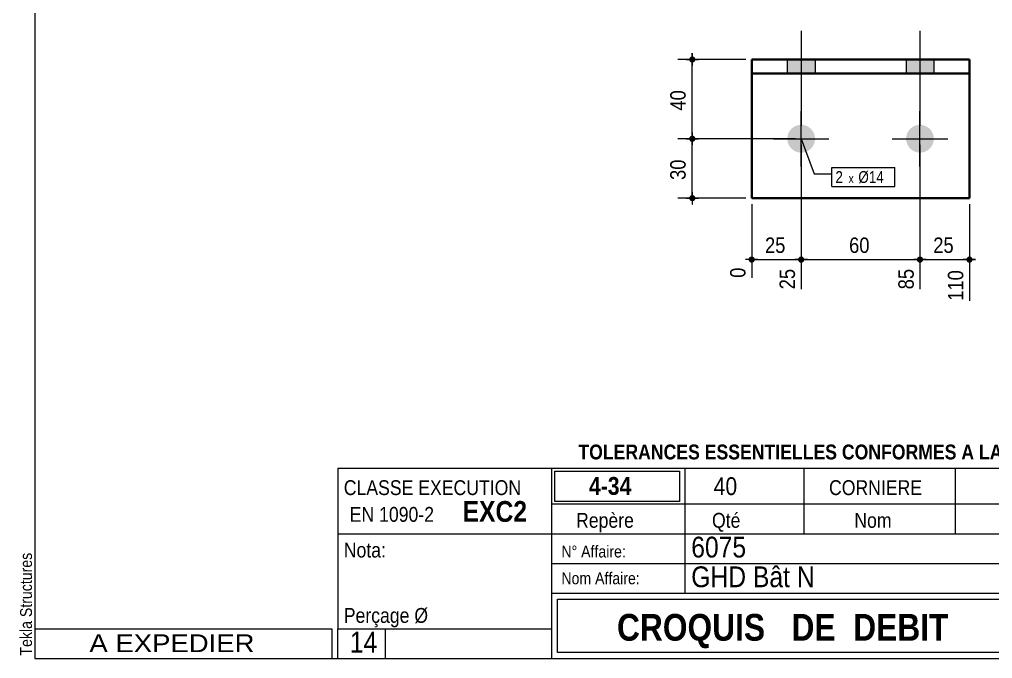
# Model space of a CAD drawing. Header units: millimetres. Extents: x 2 to 287, y 5 to 195.
# Drawn here: x 2.4 to 166.2, y 5 to 112.5 of the extents above; entities that cross this region are included whole.
import ezdxf

# ---------------------------------------------------------------- set-up
doc = ezdxf.new("R2010")
doc.units = ezdxf.units.MM
for name, color, linetype, lineweight in [('Autre type objet', 1, 'Continuous', 0), ('Boulon', 7, 'Continuous', 0), ('Cotation', 7, 'Continuous', 0), ('Désignation boulon', 3, 'Continuous', 0), ('Feuille dessin', 5, 'Continuous', 0), ('Piece', 2, 'Continuous', 0)]:
    doc.layers.add(name, color=color, linetype=linetype, lineweight=lineweight)
doc.styles.add('ARIAL', font='ARIAL.TTF')
doc.styles.add('ARIAL_BOLD', font='ARIALBD.TTF')
doc.styles.add('ARIAL_NARROW', font='ARIAL.TTF')
doc.styles.add('COMIC_SANS_MS', font='COMIC.TTF')

# ---------------------------------------------------------------- blocks, each defined once
blk = doc.blocks.new('*A4')
at = {"layer": 'Boulon'}
for points in [[(133.96, 90.12), (133.9, 90.12), (133.84, 90.13), (133.78, 90.13), (133.73, 90.14), (133.67, 90.15), (133.61, 90.15), (133.56, 90.16), (133.5, 90.18), (133.45, 90.19), (133.39, 90.2), (133.34, 90.22), (133.28, 90.24), (133.23, 90.26), (133.17, 90.28), (133.12, 90.3), (133.07, 90.32), (133.02, 90.34), (132.96, 90.37), (132.91, 90.4), (132.86, 90.42), (132.81, 90.45), (132.77, 90.48), (132.72, 90.51), (132.67, 90.55), (132.62, 90.58), (132.58, 90.61), (132.53, 90.65), (132.49, 90.69), (132.45, 90.72), (132.4, 90.76), (132.36, 90.8), (132.32, 90.84), (132.28, 90.89), (132.25, 90.93), (132.21, 90.97), (132.17, 91.02), (132.14, 91.06), (132.11, 91.11), (132.07, 91.16), (132.04, 91.21), (132.01, 91.25), (131.98, 91.3), (131.96, 91.35), (131.93, 91.4), (131.9, 91.46), (131.88, 91.51), (131.86, 91.56), (131.84, 91.61), (131.82, 91.67), (131.8, 91.72), (131.78, 91.78), (131.76, 91.83), (131.75, 91.89), (131.74, 91.94), (131.72, 92), (131.71, 92.05), (131.71, 92.11), (131.7, 92.17), (131.69, 92.22), (131.69, 92.28), (131.68, 92.34), (131.68, 92.4), (131.68, 92.45), (131.68, 92.51), (131.68, 92.57), (131.69, 92.62), (131.69, 92.68), (131.7, 92.74), (131.71, 92.8), (131.71, 92.85), (131.72, 92.91), (131.74, 92.96), (131.75, 93.02), (131.76, 93.08), (131.78, 93.13), (131.8, 93.19), (131.82, 93.24), (131.84, 93.29), (131.86, 93.35), (131.88, 93.4), (131.9, 93.45), (131.93, 93.5), (131.96, 93.55), (131.98, 93.6), (132.01, 93.65), (132.04, 93.7), (132.07, 93.75), (132.11, 93.8), (132.14, 93.84), (132.17, 93.89), (132.21, 93.93), (132.25, 93.98), (132.28, 94.02), (132.32, 94.06), (132.36, 94.1), (132.4, 94.14), (132.45, 94.18), (132.49, 94.22), (132.53, 94.26), (132.58, 94.29), (132.62, 94.33), (132.67, 94.36), (132.72, 94.39), (132.77, 94.42), (132.81, 94.45), (132.86, 94.48), (132.91, 94.51), (132.96, 94.54), (133.02, 94.56), (133.07, 94.59), (133.12, 94.61), (133.17, 94.63), (133.23, 94.65), (133.28, 94.67), (133.34, 94.69), (133.39, 94.7), (133.45, 94.72), (133.5, 94.73), (133.56, 94.74), (133.61, 94.75), (133.67, 94.76), (133.73, 94.77), (133.78, 94.78), (133.84, 94.78), (133.9, 94.78), (133.96, 94.79), (134.01, 94.79), (134.07, 94.79), (134.13, 94.78), (134.18, 94.78), (134.24, 94.78), (134.3, 94.77), (134.36, 94.76), (134.41, 94.75), (134.47, 94.74), (134.52, 94.73), (134.58, 94.72), (134.64, 94.7), (134.69, 94.69), (134.75, 94.67), (134.8, 94.65), (134.85, 94.63), (134.91, 94.61), (134.96, 94.59), (135.01, 94.56), (135.06, 94.54), (135.11, 94.51), (135.16, 94.48), (135.21, 94.45), (135.26, 94.42), (135.31, 94.39), (135.36, 94.36), (135.4, 94.33), (135.45, 94.29), (135.49, 94.26), (135.54, 94.22), (135.58, 94.18), (135.62, 94.14), (135.66, 94.1), (135.7, 94.06), (135.74, 94.02), (135.78, 93.98), (135.82, 93.93), (135.85, 93.89), (135.89, 93.84), (135.92, 93.8), (135.95, 93.75), (135.98, 93.7), (136.01, 93.65), (136.04, 93.6), (136.07, 93.55), (136.1, 93.5), (136.12, 93.45), (136.15, 93.4), (136.17, 93.35), (136.19, 93.29), (136.21, 93.24), (136.23, 93.19), (136.25, 93.13), (136.26, 93.08), (136.28, 93.02), (136.29, 92.96), (136.3, 92.91), (136.31, 92.85), (136.32, 92.8), (136.33, 92.74), (136.34, 92.68), (136.34, 92.62), (136.34, 92.57), (136.35, 92.51), (136.35, 92.45), (136.35, 92.4), (136.34, 92.34), (136.34, 92.28), (136.34, 92.22), (136.33, 92.17), (136.32, 92.11), (136.31, 92.05), (136.3, 92), (136.29, 91.94), (136.28, 91.89), (136.26, 91.83), (136.25, 91.78), (136.23, 91.72), (136.21, 91.67), (136.19, 91.61), (136.17, 91.56), (136.15, 91.51), (136.12, 91.46), (136.1, 91.4), (136.07, 91.35), (136.04, 91.3), (136.01, 91.25), (135.98, 91.21), (135.95, 91.16), (135.92, 91.11), (135.89, 91.06), (135.85, 91.02), (135.82, 90.97), (135.78, 90.93), (135.74, 90.89), (135.7, 90.84), (135.66, 90.8), (135.62, 90.76), (135.58, 90.72), (135.54, 90.69), (135.49, 90.65), (135.45, 90.61), (135.4, 90.58), (135.36, 90.55), (135.31, 90.51), (135.26, 90.48), (135.21, 90.45), (135.16, 90.42), (135.11, 90.4), (135.06, 90.37), (135.01, 90.34), (134.96, 90.32), (134.91, 90.3), (134.85, 90.28), (134.8, 90.26), (134.75, 90.24), (134.69, 90.22), (134.64, 90.2), (134.58, 90.19), (134.52, 90.18), (134.47, 90.16), (134.41, 90.15), (134.36, 90.15), (134.3, 90.14), (134.24, 90.13), (134.18, 90.13), (134.13, 90.12), (134.07, 90.12), (134.01, 90.12)], [(153.96, 90.12), (153.9, 90.12), (153.84, 90.13), (153.78, 90.13), (153.73, 90.14), (153.67, 90.15), (153.61, 90.15), (153.56, 90.16), (153.5, 90.18), (153.45, 90.19), (153.39, 90.2), (153.34, 90.22), (153.28, 90.24), (153.23, 90.26), (153.17, 90.28), (153.12, 90.3), (153.07, 90.32), (153.02, 90.34), (152.96, 90.37), (152.91, 90.4), (152.86, 90.42), (152.81, 90.45), (152.77, 90.48), (152.72, 90.51), (152.67, 90.55), (152.62, 90.58), (152.58, 90.61), (152.53, 90.65), (152.49, 90.69), (152.45, 90.72), (152.4, 90.76), (152.36, 90.8), (152.32, 90.84), (152.28, 90.89), (152.25, 90.93), (152.21, 90.97), (152.17, 91.02), (152.14, 91.06), (152.11, 91.11), (152.07, 91.16), (152.04, 91.21), (152.01, 91.25), (151.98, 91.3), (151.96, 91.35), (151.93, 91.4), (151.9, 91.46), (151.88, 91.51), (151.86, 91.56), (151.84, 91.61), (151.82, 91.67), (151.8, 91.72), (151.78, 91.78), (151.76, 91.83), (151.75, 91.89), (151.74, 91.94), (151.72, 92), (151.71, 92.05), (151.71, 92.11), (151.7, 92.17), (151.69, 92.22), (151.69, 92.28), (151.68, 92.34), (151.68, 92.4), (151.68, 92.45), (151.68, 92.51), (151.68, 92.57), (151.69, 92.62), (151.69, 92.68), (151.7, 92.74), (151.71, 92.8), (151.71, 92.85), (151.72, 92.91), (151.74, 92.96), (151.75, 93.02), (151.76, 93.08), (151.78, 93.13), (151.8, 93.19), (151.82, 93.24), (151.84, 93.29), (151.86, 93.35), (151.88, 93.4), (151.9, 93.45), (151.93, 93.5), (151.96, 93.55), (151.98, 93.6), (152.01, 93.65), (152.04, 93.7), (152.07, 93.75), (152.11, 93.8), (152.14, 93.84), (152.17, 93.89), (152.21, 93.93), (152.25, 93.98), (152.28, 94.02), (152.32, 94.06), (152.36, 94.1), (152.4, 94.14), (152.45, 94.18), (152.49, 94.22), (152.53, 94.26), (152.58, 94.29), (152.62, 94.33), (152.67, 94.36), (152.72, 94.39), (152.77, 94.42), (152.81, 94.45), (152.86, 94.48), (152.91, 94.51), (152.96, 94.54), (153.02, 94.56), (153.07, 94.59), (153.12, 94.61), (153.17, 94.63), (153.23, 94.65), (153.28, 94.67), (153.34, 94.69), (153.39, 94.7), (153.45, 94.72), (153.5, 94.73), (153.56, 94.74), (153.61, 94.75), (153.67, 94.76), (153.73, 94.77), (153.78, 94.78), (153.84, 94.78), (153.9, 94.78), (153.96, 94.79), (154.01, 94.79), (154.07, 94.79), (154.13, 94.78), (154.18, 94.78), (154.24, 94.78), (154.3, 94.77), (154.36, 94.76), (154.41, 94.75), (154.47, 94.74), (154.52, 94.73), (154.58, 94.72), (154.64, 94.7), (154.69, 94.69), (154.75, 94.67), (154.8, 94.65), (154.85, 94.63), (154.91, 94.61), (154.96, 94.59), (155.01, 94.56), (155.06, 94.54), (155.11, 94.51), (155.16, 94.48), (155.21, 94.45), (155.26, 94.42), (155.31, 94.39), (155.36, 94.36), (155.4, 94.33), (155.45, 94.29), (155.49, 94.26), (155.54, 94.22), (155.58, 94.18), (155.62, 94.14), (155.66, 94.1), (155.7, 94.06), (155.74, 94.02), (155.78, 93.98), (155.82, 93.93), (155.85, 93.89), (155.89, 93.84), (155.92, 93.8), (155.95, 93.75), (155.98, 93.7), (156.01, 93.65), (156.04, 93.6), (156.07, 93.55), (156.1, 93.5), (156.12, 93.45), (156.15, 93.4), (156.17, 93.35), (156.19, 93.29), (156.21, 93.24), (156.23, 93.19), (156.25, 93.13), (156.26, 93.08), (156.28, 93.02), (156.29, 92.96), (156.3, 92.91), (156.31, 92.85), (156.32, 92.8), (156.33, 92.74), (156.34, 92.68), (156.34, 92.62), (156.34, 92.57), (156.35, 92.51), (156.35, 92.45), (156.35, 92.4), (156.34, 92.34), (156.34, 92.28), (156.34, 92.22), (156.33, 92.17), (156.32, 92.11), (156.31, 92.05), (156.3, 92), (156.29, 91.94), (156.28, 91.89), (156.26, 91.83), (156.25, 91.78), (156.23, 91.72), (156.21, 91.67), (156.19, 91.61), (156.17, 91.56), (156.15, 91.51), (156.12, 91.46), (156.1, 91.4), (156.07, 91.35), (156.04, 91.3), (156.01, 91.25), (155.98, 91.21), (155.95, 91.16), (155.92, 91.11), (155.89, 91.06), (155.85, 91.02), (155.82, 90.97), (155.78, 90.93), (155.74, 90.89), (155.7, 90.84), (155.66, 90.8), (155.62, 90.76), (155.58, 90.72), (155.54, 90.69), (155.49, 90.65), (155.45, 90.61), (155.4, 90.58), (155.36, 90.55), (155.31, 90.51), (155.26, 90.48), (155.21, 90.45), (155.16, 90.42), (155.11, 90.4), (155.06, 90.37), (155.01, 90.34), (154.96, 90.32), (154.91, 90.3), (154.85, 90.28), (154.8, 90.26), (154.75, 90.24), (154.69, 90.22), (154.64, 90.2), (154.58, 90.19), (154.52, 90.18), (154.47, 90.16), (154.41, 90.15), (154.36, 90.15), (154.3, 90.14), (154.24, 90.13), (154.18, 90.13), (154.13, 90.12), (154.07, 90.12), (154.01, 90.12)]]:
    blk.add_hatch(color=256, dxfattribs=at).paths.add_polyline_path(points, flags=17)
at = {"layer": 'Boulon', "linetype": 'Continuous', "lineweight": 0}
for p, q in [((134.01, 87.79), (134.01, 97.12)), ((154.01, 87.79), (154.01, 97.12)), ((129.35, 92.45), (138.68, 92.45)), ((149.35, 92.45), (158.68, 92.45))]:
    blk.add_line(p, q, dxfattribs=at)
blk = doc.blocks.new('*A5')
at = {"layer": 'Boulon'}
for points in [[(136.35, 105.79), (136.35, 103.45), (131.68, 103.45), (131.68, 105.79)], [(156.35, 105.79), (156.35, 103.45), (151.68, 103.45), (151.68, 105.79)]]:
    blk.add_hatch(color=256, dxfattribs=at).paths.add_polyline_path(points, flags=17)
at = {"layer": 'Boulon', "linetype": 'Continuous', "lineweight": 0}
for p, q in [((134.01, 110.62), (134.01, 94.62)), ((154.01, 110.62), (154.01, 94.62)), ((131.68, 105.79), (131.68, 103.45)), ((136.35, 105.79), (136.35, 103.45)), ((151.68, 105.79), (151.68, 103.45)), ((156.35, 105.79), (156.35, 103.45))]:
    blk.add_line(p, q, dxfattribs=at)
blk = doc.blocks.new('*A6')
at = {"layer": 'Piece', "color": 2, "linetype": 'Continuous', "lineweight": 40}
for p, q in [((125.68, 103.453333), (125.68, 105.786667)), ((125.68, 105.786667), (162.346667, 105.786667)), ((162.346667, 103.453333), (162.346667, 105.786667)), ((125.68, 103.453333), (162.346667, 103.453333)), ((125.68, 103.453333), (125.68, 82.453333)), ((162.346667, 82.453333), (162.346667, 103.453333)), ((125.68, 82.453333), (162.346667, 82.453333))]:
    blk.add_line(p, q, dxfattribs=at)
blk = doc.blocks.new('*A7')
at = {"layer": 'Feuille dessin', "linetype": 'Continuous', "lineweight": 0}
for p, q in [((5, 195), (5, 5)), ((5, 5), (282, 5))]:
    blk.add_line(p, q, dxfattribs=at)
at = {"layer": 'Feuille dessin', "style": 'ARIAL', "width": 0.85}
blk.add_text('Tekla Structures', height=2, rotation=90, dxfattribs=at).set_placement((4.5, 5.5))
blk = doc.blocks.new('*A9')
at = {"layer": 'Autre type objet', "linetype": 'Continuous', "lineweight": 0}
for p, q in [((56, 37), (92, 37)), ((56, 37), (56, 10)), ((92, 37), (92, 10)), ((56, 26), (92, 26)), ((56, 10), (92, 10)), ((56, 5), (56, 10)), ((64, 5), (64, 10)), ((56, 5), (64, 5))]:
    blk.add_line(p, q, dxfattribs=at)
at = {"layer": 'Autre type objet', "width": 0.85}
for s, height, style, p in [('CLASSE EXECUTION', 2.5, 'ARIAL', (57, 32.5)), ('EXC2', 3.5, 'ARIAL_BOLD', (77, 28)), ('EN 1090-2', 2.5, 'ARIAL', (58, 28)), ('Nota:', 2.5, 'ARIAL', (57, 22)), ('Perçage Ø', 2.5, 'ARIAL', (57, 11)), ('14', 3.5, 'ARIAL_NARROW', (58.014234, 6))]:
    blk.add_text(s, height=height, dxfattribs=dict(at, style=style)).set_placement(p)
blk = doc.blocks.new('*A10')
at = {"layer": 'Autre type objet', "linetype": 'Continuous', "lineweight": 0}
for p, q in [((92, 37), (282, 37)), ((92, 37), (92, 31)), ((92.51953, 36.5), (113.5, 36.5)), ((92.51953, 31.394341), (92.51953, 36.5)), ((113.5, 36.5), (113.5, 31.394341)), ((114.5, 31), (114.5, 37)), ((134.5, 31), (134.5, 37)), ((160, 31), (160, 37)), ((113.5, 31.394341), (92.51953, 31.394341)), ((92, 31), (282, 31)), ((92, 31), (92, 5)), ((114.5, 16), (114.5, 31)), ((134.5, 26), (134.5, 31)), ((160, 26), (160, 31)), ((92, 26), (282, 26)), ((92, 21), (241.327069, 20.935451)), ((92, 16), (181, 16)), ((93, 15), (180, 15)), ((93, 6), (93, 15)), ((92, 5), (282, 5)), ((180, 6), (93, 6))]:
    blk.add_line(p, q, dxfattribs=at)
at = {"layer": 'Autre type objet', "width": 0.85}
for s, height, style, p in [('TOLERANCES ESSENTIELLES CONFORMES A LA NORME 1090-1', 2.5, 'ARIAL_BOLD', (96.5, 38.5)), ('4-34', 3, 'ARIAL_BOLD', (98.285724, 32.540141)), ('40', 3, 'ARIAL', (119.277344, 32.5)), ('CORNIERE', 2.5, 'ARIAL', (138.699341, 32.5)), ('Repère', 2.5, 'ARIAL', (96.112978, 27)), ('Qté', 2.5, 'ARIAL', (119, 27)), ('Nom', 2.5, 'ARIAL', (142.961426, 27)), ('6075', 3.5, 'ARIAL', (115.5, 22)), ('N° Affaire:', 2, 'ARIAL', (93.640566, 22)), ('GHD Bât N', 3.5, 'ARIAL', (115.5, 17)), ('Nom Affaire:', 2, 'ARIAL', (93.640566, 17.5)), ('CROQUIS   DE  DEBIT', 4.5, 'ARIAL_BOLD', (103, 8))]:
    blk.add_text(s, height=height, dxfattribs=dict(at, style=style)).set_placement(p)
blk = doc.blocks.new('*A11')
at = {"layer": 'Autre type objet', "linetype": 'Continuous', "lineweight": 0}
for p, q in [((5, 10), (55, 10)), ((5, 10), (5, 5)), ((55, 10), (55, 5)), ((5, 5), (55, 5))]:
    blk.add_line(p, q, dxfattribs=at)
at = {"layer": 'Autre type objet', "style": 'ARIAL', "width": 1.105}
blk.add_text('A EXPEDIER', height=3, dxfattribs=at).set_placement((14.169647, 6.073465))
blk = doc.blocks.new('*A20')
at = {"layer": 'Cotation'}
for points in [[(115.65, 91.93), (115.63, 91.94), (115.6, 91.94), (115.58, 91.94), (115.55, 91.95), (115.53, 91.96), (115.5, 91.96), (115.48, 91.97), (115.46, 91.98), (115.43, 91.99), (115.41, 92.01), (115.39, 92.02), (115.37, 92.04), (115.35, 92.05), (115.33, 92.07), (115.31, 92.09), (115.29, 92.1), (115.28, 92.12), (115.26, 92.14), (115.25, 92.16), (115.23, 92.19), (115.22, 92.21), (115.21, 92.23), (115.2, 92.25), (115.19, 92.28), (115.18, 92.3), (115.18, 92.33), (115.17, 92.35), (115.17, 92.38), (115.16, 92.4), (115.16, 92.43), (115.16, 92.45), (115.16, 92.48), (115.16, 92.5), (115.17, 92.53), (115.17, 92.55), (115.18, 92.58), (115.18, 92.6), (115.19, 92.63), (115.2, 92.65), (115.21, 92.68), (115.22, 92.7), (115.23, 92.72), (115.25, 92.74), (115.26, 92.76), (115.28, 92.78), (115.29, 92.8), (115.31, 92.82), (115.33, 92.84), (115.35, 92.86), (115.37, 92.87), (115.39, 92.89), (115.41, 92.9), (115.43, 92.91), (115.46, 92.92), (115.48, 92.93), (115.5, 92.94), (115.53, 92.95), (115.55, 92.96), (115.58, 92.96), (115.6, 92.97), (115.63, 92.97), (115.65, 92.97), (115.68, 92.97), (115.71, 92.97), (115.73, 92.97), (115.76, 92.97), (115.78, 92.96), (115.81, 92.96), (115.83, 92.95), (115.86, 92.94), (115.88, 92.93), (115.9, 92.92), (115.93, 92.91), (115.95, 92.9), (115.97, 92.89), (115.99, 92.87), (116.01, 92.86), (116.03, 92.84), (116.05, 92.82), (116.07, 92.8), (116.08, 92.78), (116.1, 92.76), (116.11, 92.74), (116.13, 92.72), (116.14, 92.7), (116.15, 92.68), (116.16, 92.65), (116.17, 92.63), (116.18, 92.6), (116.18, 92.58), (116.19, 92.55), (116.19, 92.53), (116.2, 92.5), (116.2, 92.48), (116.2, 92.45), (116.2, 92.43), (116.2, 92.4), (116.19, 92.38), (116.19, 92.35), (116.18, 92.33), (116.18, 92.3), (116.17, 92.28), (116.16, 92.25), (116.15, 92.23), (116.14, 92.21), (116.13, 92.19), (116.11, 92.16), (116.1, 92.14), (116.08, 92.12), (116.07, 92.1), (116.05, 92.09), (116.03, 92.07), (116.01, 92.05), (115.99, 92.04), (115.97, 92.02), (115.95, 92.01), (115.93, 91.99), (115.9, 91.98), (115.88, 91.97), (115.86, 91.96), (115.83, 91.96), (115.81, 91.95), (115.78, 91.94), (115.76, 91.94), (115.73, 91.94), (115.71, 91.93), (115.68, 91.93)], [(115.65, 81.93), (115.63, 81.94), (115.6, 81.94), (115.58, 81.94), (115.55, 81.95), (115.53, 81.96), (115.5, 81.96), (115.48, 81.97), (115.46, 81.98), (115.43, 81.99), (115.41, 82.01), (115.39, 82.02), (115.37, 82.04), (115.35, 82.05), (115.33, 82.07), (115.31, 82.09), (115.29, 82.1), (115.28, 82.12), (115.26, 82.14), (115.25, 82.16), (115.23, 82.19), (115.22, 82.21), (115.21, 82.23), (115.2, 82.25), (115.19, 82.28), (115.18, 82.3), (115.18, 82.33), (115.17, 82.35), (115.17, 82.38), (115.16, 82.4), (115.16, 82.43), (115.16, 82.45), (115.16, 82.48), (115.16, 82.5), (115.17, 82.53), (115.17, 82.55), (115.18, 82.58), (115.18, 82.6), (115.19, 82.63), (115.2, 82.65), (115.21, 82.68), (115.22, 82.7), (115.23, 82.72), (115.25, 82.74), (115.26, 82.76), (115.28, 82.78), (115.29, 82.8), (115.31, 82.82), (115.33, 82.84), (115.35, 82.86), (115.37, 82.87), (115.39, 82.89), (115.41, 82.9), (115.43, 82.91), (115.46, 82.92), (115.48, 82.93), (115.5, 82.94), (115.53, 82.95), (115.55, 82.96), (115.58, 82.96), (115.6, 82.97), (115.63, 82.97), (115.65, 82.97), (115.68, 82.97), (115.71, 82.97), (115.73, 82.97), (115.76, 82.97), (115.78, 82.96), (115.81, 82.96), (115.83, 82.95), (115.86, 82.94), (115.88, 82.93), (115.9, 82.92), (115.93, 82.91), (115.95, 82.9), (115.97, 82.89), (115.99, 82.87), (116.01, 82.86), (116.03, 82.84), (116.05, 82.82), (116.07, 82.8), (116.08, 82.78), (116.1, 82.76), (116.11, 82.74), (116.13, 82.72), (116.14, 82.7), (116.15, 82.68), (116.16, 82.65), (116.17, 82.63), (116.18, 82.6), (116.18, 82.58), (116.19, 82.55), (116.19, 82.53), (116.2, 82.5), (116.2, 82.48), (116.2, 82.45), (116.2, 82.43), (116.2, 82.4), (116.19, 82.38), (116.19, 82.35), (116.18, 82.33), (116.18, 82.3), (116.17, 82.28), (116.16, 82.25), (116.15, 82.23), (116.14, 82.21), (116.13, 82.19), (116.11, 82.16), (116.1, 82.14), (116.08, 82.12), (116.07, 82.1), (116.05, 82.09), (116.03, 82.07), (116.01, 82.05), (115.99, 82.04), (115.97, 82.02), (115.95, 82.01), (115.93, 81.99), (115.9, 81.98), (115.88, 81.97), (115.86, 81.96), (115.83, 81.96), (115.81, 81.95), (115.78, 81.94), (115.76, 81.94), (115.73, 81.94), (115.71, 81.93), (115.68, 81.93)]]:
    blk.add_hatch(color=256, dxfattribs=at).paths.add_polyline_path(points, flags=17)
at = {"layer": 'Cotation', "linetype": 'Continuous', "lineweight": 0}
for p, q in [((115.68, 93.49), (115.68, 91.41)), ((115.68, 92.45), (115.68, 93.49)), ((133.01, 92.45), (113.26, 92.45)), ((114.64, 92.45), (116.72, 92.45)), ((115.68, 82.45), (115.68, 92.45)), ((124.68, 82.45), (113.26, 82.45)), ((114.64, 82.45), (116.72, 82.45)), ((115.68, 83.49), (115.68, 81.41)), ((115.68, 82.45), (115.68, 81.41))]:
    blk.add_line(p, q, dxfattribs=at)
at = {"layer": 'Cotation'}
for p in [(115.68, 92.45), (115.68, 82.45)]:
    blk.add_point(p, dxfattribs=at)
at = {"layer": 'Cotation', "style": 'ARIAL', "width": 0.85}
blk.add_text('30', height=2.6, rotation=90.0002, dxfattribs=at).set_placement((114.56, 85.52))
blk = doc.blocks.new('*A21')
at = {"layer": 'Cotation'}
for points in [[(115.65, 105.27), (115.63, 105.27), (115.6, 105.27), (115.58, 105.28), (115.55, 105.28), (115.53, 105.29), (115.5, 105.3), (115.48, 105.31), (115.46, 105.32), (115.43, 105.33), (115.41, 105.34), (115.39, 105.35), (115.37, 105.37), (115.35, 105.38), (115.33, 105.4), (115.31, 105.42), (115.29, 105.44), (115.28, 105.46), (115.26, 105.48), (115.25, 105.5), (115.23, 105.52), (115.22, 105.54), (115.21, 105.56), (115.2, 105.59), (115.19, 105.61), (115.18, 105.64), (115.18, 105.66), (115.17, 105.69), (115.17, 105.71), (115.16, 105.74), (115.16, 105.76), (115.16, 105.79), (115.16, 105.81), (115.16, 105.84), (115.17, 105.86), (115.17, 105.89), (115.18, 105.91), (115.18, 105.94), (115.19, 105.96), (115.2, 105.99), (115.21, 106.01), (115.22, 106.03), (115.23, 106.05), (115.25, 106.08), (115.26, 106.1), (115.28, 106.12), (115.29, 106.14), (115.31, 106.15), (115.33, 106.17), (115.35, 106.19), (115.37, 106.2), (115.39, 106.22), (115.41, 106.23), (115.43, 106.25), (115.46, 106.26), (115.48, 106.27), (115.5, 106.28), (115.53, 106.28), (115.55, 106.29), (115.58, 106.3), (115.6, 106.3), (115.63, 106.3), (115.65, 106.31), (115.68, 106.31), (115.71, 106.31), (115.73, 106.3), (115.76, 106.3), (115.78, 106.3), (115.81, 106.29), (115.83, 106.28), (115.86, 106.28), (115.88, 106.27), (115.9, 106.26), (115.93, 106.25), (115.95, 106.23), (115.97, 106.22), (115.99, 106.2), (116.01, 106.19), (116.03, 106.17), (116.05, 106.15), (116.07, 106.14), (116.08, 106.12), (116.1, 106.1), (116.11, 106.08), (116.13, 106.05), (116.14, 106.03), (116.15, 106.01), (116.16, 105.99), (116.17, 105.96), (116.18, 105.94), (116.18, 105.91), (116.19, 105.89), (116.19, 105.86), (116.2, 105.84), (116.2, 105.81), (116.2, 105.79), (116.2, 105.76), (116.2, 105.74), (116.19, 105.71), (116.19, 105.69), (116.18, 105.66), (116.18, 105.64), (116.17, 105.61), (116.16, 105.59), (116.15, 105.56), (116.14, 105.54), (116.13, 105.52), (116.11, 105.5), (116.1, 105.48), (116.08, 105.46), (116.07, 105.44), (116.05, 105.42), (116.03, 105.4), (116.01, 105.38), (115.99, 105.37), (115.97, 105.35), (115.95, 105.34), (115.93, 105.33), (115.9, 105.32), (115.88, 105.31), (115.86, 105.3), (115.83, 105.29), (115.81, 105.28), (115.78, 105.28), (115.76, 105.27), (115.73, 105.27), (115.71, 105.27), (115.68, 105.27)], [(115.65, 91.93), (115.63, 91.94), (115.6, 91.94), (115.58, 91.94), (115.55, 91.95), (115.53, 91.96), (115.5, 91.96), (115.48, 91.97), (115.46, 91.98), (115.43, 91.99), (115.41, 92.01), (115.39, 92.02), (115.37, 92.04), (115.35, 92.05), (115.33, 92.07), (115.31, 92.09), (115.29, 92.1), (115.28, 92.12), (115.26, 92.14), (115.25, 92.16), (115.23, 92.19), (115.22, 92.21), (115.21, 92.23), (115.2, 92.25), (115.19, 92.28), (115.18, 92.3), (115.18, 92.33), (115.17, 92.35), (115.17, 92.38), (115.16, 92.4), (115.16, 92.43), (115.16, 92.45), (115.16, 92.48), (115.16, 92.5), (115.17, 92.53), (115.17, 92.55), (115.18, 92.58), (115.18, 92.6), (115.19, 92.63), (115.2, 92.65), (115.21, 92.68), (115.22, 92.7), (115.23, 92.72), (115.25, 92.74), (115.26, 92.76), (115.28, 92.78), (115.29, 92.8), (115.31, 92.82), (115.33, 92.84), (115.35, 92.86), (115.37, 92.87), (115.39, 92.89), (115.41, 92.9), (115.43, 92.91), (115.46, 92.92), (115.48, 92.93), (115.5, 92.94), (115.53, 92.95), (115.55, 92.96), (115.58, 92.96), (115.6, 92.97), (115.63, 92.97), (115.65, 92.97), (115.68, 92.97), (115.71, 92.97), (115.73, 92.97), (115.76, 92.97), (115.78, 92.96), (115.81, 92.96), (115.83, 92.95), (115.86, 92.94), (115.88, 92.93), (115.9, 92.92), (115.93, 92.91), (115.95, 92.9), (115.97, 92.89), (115.99, 92.87), (116.01, 92.86), (116.03, 92.84), (116.05, 92.82), (116.07, 92.8), (116.08, 92.78), (116.1, 92.76), (116.11, 92.74), (116.13, 92.72), (116.14, 92.7), (116.15, 92.68), (116.16, 92.65), (116.17, 92.63), (116.18, 92.6), (116.18, 92.58), (116.19, 92.55), (116.19, 92.53), (116.2, 92.5), (116.2, 92.48), (116.2, 92.45), (116.2, 92.43), (116.2, 92.4), (116.19, 92.38), (116.19, 92.35), (116.18, 92.33), (116.18, 92.3), (116.17, 92.28), (116.16, 92.25), (116.15, 92.23), (116.14, 92.21), (116.13, 92.19), (116.11, 92.16), (116.1, 92.14), (116.08, 92.12), (116.07, 92.1), (116.05, 92.09), (116.03, 92.07), (116.01, 92.05), (115.99, 92.04), (115.97, 92.02), (115.95, 92.01), (115.93, 91.99), (115.9, 91.98), (115.88, 91.97), (115.86, 91.96), (115.83, 91.96), (115.81, 91.95), (115.78, 91.94), (115.76, 91.94), (115.73, 91.94), (115.71, 91.93), (115.68, 91.93)]]:
    blk.add_hatch(color=256, dxfattribs=at).paths.add_polyline_path(points, flags=17)
at = {"layer": 'Cotation', "linetype": 'Continuous', "lineweight": 0}
for p, q in [((115.68, 106.83), (115.68, 104.75)), ((115.68, 105.79), (115.68, 106.83)), ((124.68, 105.79), (113.26, 105.79)), ((114.64, 105.79), (116.72, 105.79)), ((115.68, 92.45), (115.68, 105.79)), ((115.68, 93.49), (115.68, 91.41)), ((133.01, 92.45), (113.26, 92.45)), ((114.64, 92.45), (116.72, 92.45)), ((115.68, 92.45), (115.68, 91.41))]:
    blk.add_line(p, q, dxfattribs=at)
at = {"layer": 'Cotation'}
for p in [(115.68, 105.79), (115.68, 92.45)]:
    blk.add_point(p, dxfattribs=at)
at = {"layer": 'Cotation', "style": 'ARIAL', "width": 0.85}
blk.add_text('40', height=2.6, rotation=90.0002, dxfattribs=at).set_placement((114.56, 97.19))
blk = doc.blocks.new('*A22')
at = {"layer": 'Cotation'}
for points in [[(125.65, 71.6), (125.63, 71.6), (125.6, 71.61), (125.58, 71.61), (125.55, 71.62), (125.53, 71.62), (125.5, 71.63), (125.48, 71.64), (125.46, 71.65), (125.43, 71.66), (125.41, 71.67), (125.39, 71.69), (125.37, 71.7), (125.35, 71.72), (125.33, 71.73), (125.31, 71.75), (125.29, 71.77), (125.28, 71.79), (125.26, 71.81), (125.25, 71.83), (125.23, 71.85), (125.22, 71.87), (125.21, 71.9), (125.2, 71.92), (125.19, 71.94), (125.18, 71.97), (125.18, 71.99), (125.17, 72.02), (125.17, 72.04), (125.16, 72.07), (125.16, 72.09), (125.16, 72.12), (125.16, 72.15), (125.16, 72.17), (125.17, 72.2), (125.17, 72.22), (125.18, 72.25), (125.18, 72.27), (125.19, 72.3), (125.2, 72.32), (125.21, 72.34), (125.22, 72.37), (125.23, 72.39), (125.25, 72.41), (125.26, 72.43), (125.28, 72.45), (125.29, 72.47), (125.31, 72.49), (125.33, 72.51), (125.35, 72.52), (125.37, 72.54), (125.39, 72.55), (125.41, 72.57), (125.43, 72.58), (125.46, 72.59), (125.48, 72.6), (125.5, 72.61), (125.53, 72.62), (125.55, 72.62), (125.58, 72.63), (125.6, 72.63), (125.63, 72.64), (125.65, 72.64), (125.68, 72.64), (125.71, 72.64), (125.73, 72.64), (125.76, 72.63), (125.78, 72.63), (125.81, 72.62), (125.83, 72.62), (125.86, 72.61), (125.88, 72.6), (125.9, 72.59), (125.93, 72.58), (125.95, 72.57), (125.97, 72.55), (125.99, 72.54), (126.01, 72.52), (126.03, 72.51), (126.05, 72.49), (126.07, 72.47), (126.08, 72.45), (126.1, 72.43), (126.11, 72.41), (126.13, 72.39), (126.14, 72.37), (126.15, 72.34), (126.16, 72.32), (126.17, 72.3), (126.18, 72.27), (126.18, 72.25), (126.19, 72.22), (126.19, 72.2), (126.2, 72.17), (126.2, 72.15), (126.2, 72.12), (126.2, 72.09), (126.2, 72.07), (126.19, 72.04), (126.19, 72.02), (126.18, 71.99), (126.18, 71.97), (126.17, 71.94), (126.16, 71.92), (126.15, 71.9), (126.14, 71.87), (126.13, 71.85), (126.11, 71.83), (126.1, 71.81), (126.08, 71.79), (126.07, 71.77), (126.05, 71.75), (126.03, 71.73), (126.01, 71.72), (125.99, 71.7), (125.97, 71.69), (125.95, 71.67), (125.93, 71.66), (125.9, 71.65), (125.88, 71.64), (125.86, 71.63), (125.83, 71.62), (125.81, 71.62), (125.78, 71.61), (125.76, 71.61), (125.73, 71.6), (125.71, 71.6), (125.68, 71.6)], [(133.99, 71.6), (133.96, 71.6), (133.94, 71.61), (133.91, 71.61), (133.89, 71.62), (133.86, 71.62), (133.84, 71.63), (133.81, 71.64), (133.79, 71.65), (133.77, 71.66), (133.75, 71.67), (133.72, 71.69), (133.7, 71.7), (133.68, 71.72), (133.66, 71.73), (133.65, 71.75), (133.63, 71.77), (133.61, 71.79), (133.6, 71.81), (133.58, 71.83), (133.57, 71.85), (133.55, 71.87), (133.54, 71.9), (133.53, 71.92), (133.52, 71.94), (133.52, 71.97), (133.51, 71.99), (133.5, 72.02), (133.5, 72.04), (133.5, 72.07), (133.49, 72.09), (133.49, 72.12), (133.49, 72.15), (133.5, 72.17), (133.5, 72.2), (133.5, 72.22), (133.51, 72.25), (133.52, 72.27), (133.52, 72.3), (133.53, 72.32), (133.54, 72.34), (133.55, 72.37), (133.57, 72.39), (133.58, 72.41), (133.6, 72.43), (133.61, 72.45), (133.63, 72.47), (133.65, 72.49), (133.66, 72.51), (133.68, 72.52), (133.7, 72.54), (133.72, 72.55), (133.75, 72.57), (133.77, 72.58), (133.79, 72.59), (133.81, 72.6), (133.84, 72.61), (133.86, 72.62), (133.89, 72.62), (133.91, 72.63), (133.94, 72.63), (133.96, 72.64), (133.99, 72.64), (134.01, 72.64), (134.04, 72.64), (134.06, 72.64), (134.09, 72.63), (134.11, 72.63), (134.14, 72.62), (134.16, 72.62), (134.19, 72.61), (134.21, 72.6), (134.24, 72.59), (134.26, 72.58), (134.28, 72.57), (134.3, 72.55), (134.32, 72.54), (134.34, 72.52), (134.36, 72.51), (134.38, 72.49), (134.4, 72.47), (134.42, 72.45), (134.43, 72.43), (134.45, 72.41), (134.46, 72.39), (134.47, 72.37), (134.48, 72.34), (134.49, 72.32), (134.5, 72.3), (134.51, 72.27), (134.52, 72.25), (134.52, 72.22), (134.53, 72.2), (134.53, 72.17), (134.53, 72.15), (134.53, 72.12), (134.53, 72.09), (134.53, 72.07), (134.53, 72.04), (134.52, 72.02), (134.52, 71.99), (134.51, 71.97), (134.5, 71.94), (134.49, 71.92), (134.48, 71.9), (134.47, 71.87), (134.46, 71.85), (134.45, 71.83), (134.43, 71.81), (134.42, 71.79), (134.4, 71.77), (134.38, 71.75), (134.36, 71.73), (134.34, 71.72), (134.32, 71.7), (134.3, 71.69), (134.28, 71.67), (134.26, 71.66), (134.24, 71.65), (134.21, 71.64), (134.19, 71.63), (134.16, 71.62), (134.14, 71.62), (134.11, 71.61), (134.09, 71.61), (134.06, 71.6), (134.04, 71.6), (134.01, 71.6)]]:
    blk.add_hatch(color=256, dxfattribs=at).paths.add_polyline_path(points, flags=17)
at = {"layer": 'Cotation', "linetype": 'Continuous', "lineweight": 0}
for p, q in [((134.01, 91.45), (134.01, 67.12)), ((125.68, 81.45), (125.68, 69.05)), ((126.72, 72.12), (124.64, 72.12)), ((125.68, 72.12), (124.64, 72.12)), ((125.68, 73.16), (125.68, 71.08)), ((125.68, 72.12), (134.01, 72.12)), ((135.05, 72.12), (132.97, 72.12)), ((134.01, 73.16), (134.01, 71.08)), ((134.01, 72.12), (135.05, 72.12))]:
    blk.add_line(p, q, dxfattribs=at)
at = {"layer": 'Cotation'}
for p in [(125.68, 72.12), (134.01, 72.12)]:
    blk.add_point(p, dxfattribs=at)
at = {"layer": 'Cotation', "style": 'ARIAL', "width": 0.85}
blk.add_text('25', height=2.6, dxfattribs=at).set_placement((127.92, 73.24))
for s, p in [('0', (124.64, 69.05)), ('25', (132.97, 67.12))]:
    blk.add_text(s, height=2.6, rotation=90.0002, dxfattribs=at).set_placement(p)
blk = doc.blocks.new('*A23')
at = {"layer": 'Cotation'}
for points in [[(133.99, 71.6), (133.96, 71.6), (133.94, 71.61), (133.91, 71.61), (133.89, 71.62), (133.86, 71.62), (133.84, 71.63), (133.81, 71.64), (133.79, 71.65), (133.77, 71.66), (133.75, 71.67), (133.72, 71.69), (133.7, 71.7), (133.68, 71.72), (133.66, 71.73), (133.65, 71.75), (133.63, 71.77), (133.61, 71.79), (133.6, 71.81), (133.58, 71.83), (133.57, 71.85), (133.55, 71.87), (133.54, 71.9), (133.53, 71.92), (133.52, 71.94), (133.52, 71.97), (133.51, 71.99), (133.5, 72.02), (133.5, 72.04), (133.5, 72.07), (133.49, 72.09), (133.49, 72.12), (133.49, 72.15), (133.5, 72.17), (133.5, 72.2), (133.5, 72.22), (133.51, 72.25), (133.52, 72.27), (133.52, 72.3), (133.53, 72.32), (133.54, 72.34), (133.55, 72.37), (133.57, 72.39), (133.58, 72.41), (133.6, 72.43), (133.61, 72.45), (133.63, 72.47), (133.65, 72.49), (133.66, 72.51), (133.68, 72.52), (133.7, 72.54), (133.72, 72.55), (133.75, 72.57), (133.77, 72.58), (133.79, 72.59), (133.81, 72.6), (133.84, 72.61), (133.86, 72.62), (133.89, 72.62), (133.91, 72.63), (133.94, 72.63), (133.96, 72.64), (133.99, 72.64), (134.01, 72.64), (134.04, 72.64), (134.06, 72.64), (134.09, 72.63), (134.11, 72.63), (134.14, 72.62), (134.16, 72.62), (134.19, 72.61), (134.21, 72.6), (134.24, 72.59), (134.26, 72.58), (134.28, 72.57), (134.3, 72.55), (134.32, 72.54), (134.34, 72.52), (134.36, 72.51), (134.38, 72.49), (134.4, 72.47), (134.42, 72.45), (134.43, 72.43), (134.45, 72.41), (134.46, 72.39), (134.47, 72.37), (134.48, 72.34), (134.49, 72.32), (134.5, 72.3), (134.51, 72.27), (134.52, 72.25), (134.52, 72.22), (134.53, 72.2), (134.53, 72.17), (134.53, 72.15), (134.53, 72.12), (134.53, 72.09), (134.53, 72.07), (134.53, 72.04), (134.52, 72.02), (134.52, 71.99), (134.51, 71.97), (134.5, 71.94), (134.49, 71.92), (134.48, 71.9), (134.47, 71.87), (134.46, 71.85), (134.45, 71.83), (134.43, 71.81), (134.42, 71.79), (134.4, 71.77), (134.38, 71.75), (134.36, 71.73), (134.34, 71.72), (134.32, 71.7), (134.3, 71.69), (134.28, 71.67), (134.26, 71.66), (134.24, 71.65), (134.21, 71.64), (134.19, 71.63), (134.16, 71.62), (134.14, 71.62), (134.11, 71.61), (134.09, 71.61), (134.06, 71.6), (134.04, 71.6), (134.01, 71.6)], [(153.99, 71.6), (153.96, 71.6), (153.94, 71.61), (153.91, 71.61), (153.89, 71.62), (153.86, 71.62), (153.84, 71.63), (153.81, 71.64), (153.79, 71.65), (153.77, 71.66), (153.75, 71.67), (153.72, 71.69), (153.7, 71.7), (153.68, 71.72), (153.66, 71.73), (153.65, 71.75), (153.63, 71.77), (153.61, 71.79), (153.6, 71.81), (153.58, 71.83), (153.57, 71.85), (153.55, 71.87), (153.54, 71.9), (153.53, 71.92), (153.52, 71.94), (153.52, 71.97), (153.51, 71.99), (153.5, 72.02), (153.5, 72.04), (153.5, 72.07), (153.49, 72.09), (153.49, 72.12), (153.49, 72.15), (153.5, 72.17), (153.5, 72.2), (153.5, 72.22), (153.51, 72.25), (153.52, 72.27), (153.52, 72.3), (153.53, 72.32), (153.54, 72.34), (153.55, 72.37), (153.57, 72.39), (153.58, 72.41), (153.6, 72.43), (153.61, 72.45), (153.63, 72.47), (153.65, 72.49), (153.66, 72.51), (153.68, 72.52), (153.7, 72.54), (153.72, 72.55), (153.75, 72.57), (153.77, 72.58), (153.79, 72.59), (153.81, 72.6), (153.84, 72.61), (153.86, 72.62), (153.89, 72.62), (153.91, 72.63), (153.94, 72.63), (153.96, 72.64), (153.99, 72.64), (154.01, 72.64), (154.04, 72.64), (154.06, 72.64), (154.09, 72.63), (154.11, 72.63), (154.14, 72.62), (154.16, 72.62), (154.19, 72.61), (154.21, 72.6), (154.24, 72.59), (154.26, 72.58), (154.28, 72.57), (154.3, 72.55), (154.32, 72.54), (154.34, 72.52), (154.36, 72.51), (154.38, 72.49), (154.4, 72.47), (154.42, 72.45), (154.43, 72.43), (154.45, 72.41), (154.46, 72.39), (154.47, 72.37), (154.48, 72.34), (154.49, 72.32), (154.5, 72.3), (154.51, 72.27), (154.52, 72.25), (154.52, 72.22), (154.53, 72.2), (154.53, 72.17), (154.53, 72.15), (154.53, 72.12), (154.53, 72.09), (154.53, 72.07), (154.53, 72.04), (154.52, 72.02), (154.52, 71.99), (154.51, 71.97), (154.5, 71.94), (154.49, 71.92), (154.48, 71.9), (154.47, 71.87), (154.46, 71.85), (154.45, 71.83), (154.43, 71.81), (154.42, 71.79), (154.4, 71.77), (154.38, 71.75), (154.36, 71.73), (154.34, 71.72), (154.32, 71.7), (154.3, 71.69), (154.28, 71.67), (154.26, 71.66), (154.24, 71.65), (154.21, 71.64), (154.19, 71.63), (154.16, 71.62), (154.14, 71.62), (154.11, 71.61), (154.09, 71.61), (154.06, 71.6), (154.04, 71.6), (154.01, 71.6)]]:
    blk.add_hatch(color=256, dxfattribs=at).paths.add_polyline_path(points, flags=17)
at = {"layer": 'Cotation', "linetype": 'Continuous', "lineweight": 0}
for p, q in [((134.01, 91.45), (134.01, 67.12)), ((154.01, 91.45), (154.01, 67.12)), ((135.05, 72.12), (132.97, 72.12)), ((134.01, 72.12), (132.97, 72.12)), ((134.01, 73.16), (134.01, 71.08)), ((134.01, 72.12), (154.01, 72.12)), ((155.05, 72.12), (152.97, 72.12)), ((154.01, 73.16), (154.01, 71.08)), ((154.01, 72.12), (155.05, 72.12))]:
    blk.add_line(p, q, dxfattribs=at)
at = {"layer": 'Cotation'}
for p in [(134.01, 72.12), (154.01, 72.12)]:
    blk.add_point(p, dxfattribs=at)
at = {"layer": 'Cotation', "style": 'ARIAL', "width": 0.85}
blk.add_text('60', height=2.6, dxfattribs=at).set_placement((142.08, 73.24))
blk.add_text('85', height=2.6, rotation=90.0002, dxfattribs=at).set_placement((152.97, 67.12))
blk = doc.blocks.new('*A24')
at = {"layer": 'Cotation'}
for points in [[(153.99, 71.6), (153.96, 71.6), (153.94, 71.61), (153.91, 71.61), (153.89, 71.62), (153.86, 71.62), (153.84, 71.63), (153.81, 71.64), (153.79, 71.65), (153.77, 71.66), (153.75, 71.67), (153.72, 71.69), (153.7, 71.7), (153.68, 71.72), (153.66, 71.73), (153.65, 71.75), (153.63, 71.77), (153.61, 71.79), (153.6, 71.81), (153.58, 71.83), (153.57, 71.85), (153.55, 71.87), (153.54, 71.9), (153.53, 71.92), (153.52, 71.94), (153.52, 71.97), (153.51, 71.99), (153.5, 72.02), (153.5, 72.04), (153.5, 72.07), (153.49, 72.09), (153.49, 72.12), (153.49, 72.15), (153.5, 72.17), (153.5, 72.2), (153.5, 72.22), (153.51, 72.25), (153.52, 72.27), (153.52, 72.3), (153.53, 72.32), (153.54, 72.34), (153.55, 72.37), (153.57, 72.39), (153.58, 72.41), (153.6, 72.43), (153.61, 72.45), (153.63, 72.47), (153.65, 72.49), (153.66, 72.51), (153.68, 72.52), (153.7, 72.54), (153.72, 72.55), (153.75, 72.57), (153.77, 72.58), (153.79, 72.59), (153.81, 72.6), (153.84, 72.61), (153.86, 72.62), (153.89, 72.62), (153.91, 72.63), (153.94, 72.63), (153.96, 72.64), (153.99, 72.64), (154.01, 72.64), (154.04, 72.64), (154.06, 72.64), (154.09, 72.63), (154.11, 72.63), (154.14, 72.62), (154.16, 72.62), (154.19, 72.61), (154.21, 72.6), (154.24, 72.59), (154.26, 72.58), (154.28, 72.57), (154.3, 72.55), (154.32, 72.54), (154.34, 72.52), (154.36, 72.51), (154.38, 72.49), (154.4, 72.47), (154.42, 72.45), (154.43, 72.43), (154.45, 72.41), (154.46, 72.39), (154.47, 72.37), (154.48, 72.34), (154.49, 72.32), (154.5, 72.3), (154.51, 72.27), (154.52, 72.25), (154.52, 72.22), (154.53, 72.2), (154.53, 72.17), (154.53, 72.15), (154.53, 72.12), (154.53, 72.09), (154.53, 72.07), (154.53, 72.04), (154.52, 72.02), (154.52, 71.99), (154.51, 71.97), (154.5, 71.94), (154.49, 71.92), (154.48, 71.9), (154.47, 71.87), (154.46, 71.85), (154.45, 71.83), (154.43, 71.81), (154.42, 71.79), (154.4, 71.77), (154.38, 71.75), (154.36, 71.73), (154.34, 71.72), (154.32, 71.7), (154.3, 71.69), (154.28, 71.67), (154.26, 71.66), (154.24, 71.65), (154.21, 71.64), (154.19, 71.63), (154.16, 71.62), (154.14, 71.62), (154.11, 71.61), (154.09, 71.61), (154.06, 71.6), (154.04, 71.6), (154.01, 71.6)], [(162.32, 71.6), (162.3, 71.6), (162.27, 71.61), (162.25, 71.61), (162.22, 71.62), (162.2, 71.62), (162.17, 71.63), (162.15, 71.64), (162.12, 71.65), (162.1, 71.66), (162.08, 71.67), (162.06, 71.69), (162.04, 71.7), (162.02, 71.72), (162, 71.73), (161.98, 71.75), (161.96, 71.77), (161.94, 71.79), (161.93, 71.81), (161.91, 71.83), (161.9, 71.85), (161.89, 71.87), (161.88, 71.9), (161.87, 71.92), (161.86, 71.94), (161.85, 71.97), (161.84, 71.99), (161.84, 72.02), (161.83, 72.04), (161.83, 72.07), (161.83, 72.09), (161.83, 72.12), (161.83, 72.15), (161.83, 72.17), (161.83, 72.2), (161.84, 72.22), (161.84, 72.25), (161.85, 72.27), (161.86, 72.3), (161.87, 72.32), (161.88, 72.34), (161.89, 72.37), (161.9, 72.39), (161.91, 72.41), (161.93, 72.43), (161.94, 72.45), (161.96, 72.47), (161.98, 72.49), (162, 72.51), (162.02, 72.52), (162.04, 72.54), (162.06, 72.55), (162.08, 72.57), (162.1, 72.58), (162.12, 72.59), (162.15, 72.6), (162.17, 72.61), (162.2, 72.62), (162.22, 72.62), (162.25, 72.63), (162.27, 72.63), (162.3, 72.64), (162.32, 72.64), (162.35, 72.64), (162.37, 72.64), (162.4, 72.64), (162.42, 72.63), (162.45, 72.63), (162.47, 72.62), (162.5, 72.62), (162.52, 72.61), (162.55, 72.6), (162.57, 72.59), (162.59, 72.58), (162.61, 72.57), (162.64, 72.55), (162.66, 72.54), (162.68, 72.52), (162.7, 72.51), (162.71, 72.49), (162.73, 72.47), (162.75, 72.45), (162.76, 72.43), (162.78, 72.41), (162.79, 72.39), (162.81, 72.37), (162.82, 72.34), (162.83, 72.32), (162.84, 72.3), (162.84, 72.27), (162.85, 72.25), (162.86, 72.22), (162.86, 72.2), (162.86, 72.17), (162.87, 72.15), (162.87, 72.12), (162.87, 72.09), (162.86, 72.07), (162.86, 72.04), (162.86, 72.02), (162.85, 71.99), (162.84, 71.97), (162.84, 71.94), (162.83, 71.92), (162.82, 71.9), (162.81, 71.87), (162.79, 71.85), (162.78, 71.83), (162.76, 71.81), (162.75, 71.79), (162.73, 71.77), (162.71, 71.75), (162.7, 71.73), (162.68, 71.72), (162.66, 71.7), (162.64, 71.69), (162.61, 71.67), (162.59, 71.66), (162.57, 71.65), (162.55, 71.64), (162.52, 71.63), (162.5, 71.62), (162.47, 71.62), (162.45, 71.61), (162.42, 71.61), (162.4, 71.6), (162.37, 71.6), (162.35, 71.6)]]:
    blk.add_hatch(color=256, dxfattribs=at).paths.add_polyline_path(points, flags=17)
at = {"layer": 'Cotation', "linetype": 'Continuous', "lineweight": 0}
for p, q in [((154.01, 91.45), (154.01, 67.12)), ((162.35, 81.45), (162.35, 65.19)), ((155.05, 72.12), (152.97, 72.12)), ((154.01, 72.12), (152.97, 72.12)), ((154.01, 73.16), (154.01, 71.08)), ((154.01, 72.12), (162.35, 72.12)), ((163.39, 72.12), (161.31, 72.12)), ((162.35, 73.16), (162.35, 71.08)), ((162.35, 72.12), (163.39, 72.12))]:
    blk.add_line(p, q, dxfattribs=at)
at = {"layer": 'Cotation'}
for p in [(154.01, 72.12), (162.35, 72.12)]:
    blk.add_point(p, dxfattribs=at)
at = {"layer": 'Cotation', "style": 'ARIAL', "width": 0.85}
blk.add_text('25', height=2.6, dxfattribs=at).set_placement((156.25, 73.24))
blk.add_text('110', height=2.6, rotation=90.0002, dxfattribs=at).set_placement((161.31, 65.19))
blk = doc.blocks.new('*A25')
at = {"layer": 'Désignation boulon', "linetype": 'Continuous', "lineweight": 0}
for p, q in [((134.013333, 92.453333), (136.174873, 86.543369)), ((139.174873, 87.610035), (149.790498, 87.610035)), ((139.174873, 84.410035), (139.174873, 87.610035)), ((149.790498, 84.410035), (149.790498, 87.610035)), ((136.174873, 86.543369), (139.174873, 86.543369)), ((139.174873, 84.410035), (149.790498, 84.410035))]:
    blk.add_line(p, q, dxfattribs=at)
at = {"layer": 'Désignation boulon', "style": 'COMIC_SANS_MS', "width": 0.85}
for s, height, p in [('2', 2, (139.774873, 85.010035)), ('Ø14', 2, (143.633466, 85.010035)), ('x', 1.5, (142.002802, 85.010035))]:
    blk.add_text(s, height=height, dxfattribs=at).set_placement(p)

msp = doc.modelspace()

# ---------------------------------------------------------------- block references
at = {"lineweight": 0}
for name in ['*A7', '*A5', '*A21', '*A6', '*A4', '*A20', '*A25', '*A22', '*A23', '*A24', '*A10', '*A9', '*A11']:
    msp.add_blockref(name, (0, 0), dxfattribs=at)

doc.saveas('drawing.dxf')
